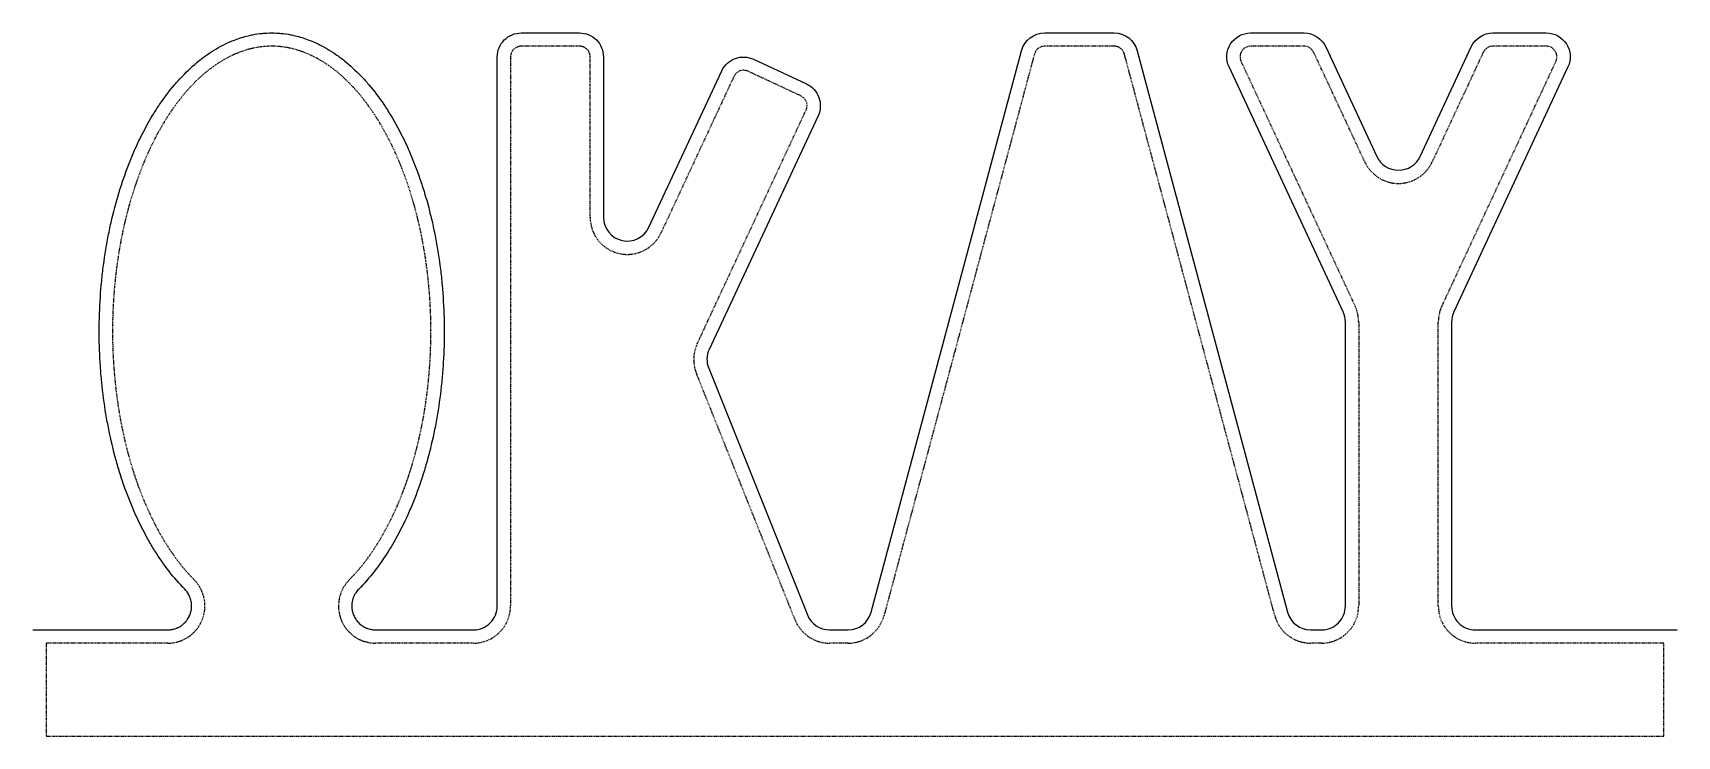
# Model space of a CAD drawing. Header units: millimetres. Extents: x -3 to 307, y 0 to 132.
import ezdxf

# ---------------------------------------------------------------- set-up
doc = ezdxf.new("R2010")
doc.units = ezdxf.units.MM
doc.linetypes.add('DASHED', pattern=[0.2067, 0.1654, -0.0413])

msp = doc.modelspace()

# ---------------------------------------------------------------- linework, layer by layer
at = {"color": 190, "linetype": 'DASHED', "lineweight": 25, "true_color": 0x8018ff}
for p, q in [((87.5, 127.9), (87.5, 24.5)), ((100.5, 129.9), (89.5, 129.9)), ((102.5, 97.7), (102.5, 127.9)), ((186.2, 128.42), (157.87, 22.69)), ((201.23, 129.9), (188.14, 129.9)), ((231.49, 22.69), (203.16, 128.42)), ((225.13, 127.05), (246.64, 80.92)), ((237.01, 129.9), (226.95, 129.9)), ((248.46, 108.1), (238.83, 128.75)), ((270.77, 128.75), (261.14, 108.1)), ((262.96, 80.92), (284.47, 127.05)), ((282.65, 129.9), (272.59, 129.9)), ((129.59, 124.22), (115.84, 94.74)), ((142.22, 120.54), (132.25, 125.19)), ((122.67, 73.88), (143.18, 117.88)), ((247.3, 77.96), (247.3, 24.5)), ((262.3, 24.5), (262.3, 77.96)), ((141.11, 21.9), (122.51, 68.32)), ((22.92, 17.5), (0, 17.5)), ((0, 17.5), (0, 0)), ((80.5, 17.5), (62.08, 17.5)), ((151.11, 17.5), (147.61, 17.5)), ((240.3, 17.5), (238.25, 17.5)), ((304.8, 17.5), (269.3, 17.5)), ((304.8, 0), (304.8, 17.5)), ((0, 0), (304.8, 0))]:
    msp.add_line(p, q, dxfattribs=at)
msp.add_line((-2.5, 20), (22.92, 20))
msp.add_lwpolyline([(62.08, 20), (80.5, 20, 0.414214), (85, 24.5), (85, 127.9, -0.414214), (89.5, 132.4), (100.5, 132.4, -0.414214), (105, 127.9), (105, 97.7, 0.802585), (113.58, 95.8), (127.32, 125.28, -0.414214), (133.3, 127.45), (143.27, 122.8, -0.414214), (145.45, 116.82), (124.93, 72.82, 0.20725), (124.83, 69.25), (143.43, 22.83, 0.306517), (147.61, 20), (151.11, 20, 0.339454), (155.46, 23.34), (183.79, 129.06, -0.339454), (188.14, 132.4), (201.23, 132.4, -0.339454), (205.58, 129.06), (233.91, 23.34, 0.339454), (238.25, 20), (240.3, 20, 0.414214), (244.8, 24.5), (244.8, 77.96, 0.109518), (244.38, 79.87), (222.87, 126, -0.548619), (226.95, 132.4), (237.01, 132.4, -0.291473), (241.09, 129.8), (250.72, 109.15, 0.63707), (258.88, 109.15), (268.51, 129.8, -0.291473), (272.59, 132.4), (282.65, 132.4, -0.548619), (286.73, 126), (265.22, 79.87, 0.109518), (264.8, 77.96), (264.8, 24.5, 0.414214), (269.3, 20), (307.3, 20)], format="xyb")
for centre, radius, start, end in [((89.5, 127.9), 2, 90, 180), ((100.5, 127.9), 2, 0, 90), ((188.14, 127.9), 2, 90, 165), ((201.23, 127.9), 2, 15, 90), ((226.95, 127.9), 2, 90, 205), ((237.01, 127.9), 2, 25, 90), ((272.59, 127.9), 2, 90, 155), ((282.65, 127.9), 2, 335, 90), ((131.4, 123.37), 2, 65, 155), ((141.37, 118.72), 2, 335, 65), ((254.8, 111.06), 7, 205, 335), ((109.5, 97.7), 7, 180, 335), ((240.3, 77.96), 7, 0, 25), ((269.3, 77.96), 7, 155, 180), ((129.01, 70.92), 7, 155, 201.8352), ((80.5, 24.5), 7, 270, 0), ((147.61, 24.5), 7, 201.8352, 270), ((151.11, 24.5), 7, 270, 345), ((238.25, 24.5), 7, 195, 270), ((240.3, 24.5), 7, 270, 0), ((269.3, 24.5), 7, 180, 270)]:
    msp.add_arc(centre, radius, start, end, dxfattribs=at)
for points, knots in [([(26.11, 27.67), (25.09, 28.7), (23.12, 30.94), (20.85, 34.2), (18.74, 37.77), (17.19, 40.85), (15.44, 44.96), (14.2, 48.44), (12.86, 52.98), (11.97, 56.76), (11.07, 61.62), (10.54, 65.61), (10.12, 70.65), (9.97, 74.73), (10.03, 79.83), (10.27, 83.9), (10.8, 88.91), (11.42, 92.86), (12.42, 97.66), (13.4, 101.37), (14.84, 105.83), (16.15, 109.22), (17.99, 113.21), (19.61, 116.19), (21.8, 119.61), (23.67, 122.09), (26.16, 124.85), (28.24, 126.77), (30.95, 128.8), (33.19, 130.11), (35.76, 131.22), (37.5, 131.76), (39.26, 132.14), (40.44, 132.3), (41.91, 132.41), (43.09, 132.41), (44.56, 132.3), (45.74, 132.14), (47.5, 131.76), (49.24, 131.22), (51.81, 130.11), (54.05, 128.8), (56.76, 126.77), (58.84, 124.85), (61.33, 122.09), (63.2, 119.61), (65.39, 116.19), (67.01, 113.21), (68.85, 109.22), (70.16, 105.83), (71.6, 101.37), (72.58, 97.66), (73.58, 92.86), (74.2, 88.91), (74.73, 83.9), (74.97, 79.83), (75.03, 74.73), (74.88, 70.65), (74.46, 65.61), (73.93, 61.62), (73.03, 56.76), (72.14, 52.98), (70.8, 48.44), (69.56, 44.96), (67.81, 40.85), (66.26, 37.77), (64.15, 34.2), (61.88, 30.94), (59.91, 28.7), (58.89, 27.67)], [-5.75472, -5.75472, -5.75472, -5.75472, -5.645839, -5.536959, -5.482519, -5.373639, -5.319199, -5.210318, -5.155878, -5.046998, -4.992558, -4.883677, -4.829237, -4.720357, -4.665917, -4.557036, -4.502596, -4.393716, -4.339276, -4.230396, -4.175955, -4.067075, -4.012635, -3.903755, -3.849315, -3.740434, -3.685994, -3.577114, -3.522674, -3.413793, -3.359353, -3.277693, -3.250473, -3.196033, -3.168813, -3.114373, -3.087153, -3.032712, -3.005492, -2.923832, -2.869392, -2.760512, -2.706071, -2.597191, -2.542751, -2.433871, -2.379431, -2.27055, -2.21611, -2.10723, -2.05279, -1.943909, -1.889469, -1.780589, -1.726149, -1.617269, -1.562828, -1.453948, -1.399508, -1.290628, -1.236187, -1.127307, -1.072867, -0.963987, -0.909547, -0.800666, -0.746226, -0.637346, -0.528466, -0.528466, -0.528466, -0.528466]), ([(22.92, 20), (23.06, 20), (23.36, 20.01), (23.72, 20.07), (24.08, 20.15), (24.36, 20.23), (24.7, 20.37), (24.97, 20.49), (25.29, 20.67), (25.53, 20.83), (25.79, 21.04), (25.96, 21.18), (26.12, 21.34), (26.22, 21.44), (26.37, 21.61), (26.5, 21.78), (26.7, 22.05), (26.85, 22.3), (27.01, 22.63), (27.13, 22.9), (27.24, 23.25), (27.32, 23.53), (27.38, 23.9), (27.41, 24.19), (27.42, 24.56), (27.41, 24.85), (27.36, 25.22), (27.31, 25.5), (27.21, 25.86), (27.11, 26.14), (26.97, 26.47), (26.83, 26.73), (26.63, 27.05), (26.41, 27.34), (26.22, 27.56), (26.11, 27.67)], [0, 0, 0, 0, 0.068771, 0.137543, 0.171929, 0.2407, 0.275086, 0.343857, 0.378243, 0.447015, 0.4814, 0.532979, 0.550172, 0.584558, 0.601751, 0.653329, 0.687715, 0.756486, 0.790872, 0.859644, 0.894029, 0.962801, 0.997187, 1.065958, 1.100344, 1.169115, 1.203501, 1.272273, 1.306658, 1.37543, 1.409816, 1.478587, 1.512973, 1.581744, 1.650516, 1.650516, 1.650516, 1.650516]), ([(58.89, 27.67), (58.68, 27.46), (58.38, 27.09), (58.12, 26.64), (57.99, 26.38), (57.93, 26.24), (57.85, 26.04), (57.78, 25.83), (57.69, 25.51), (57.64, 25.22), (57.6, 24.89), (57.59, 24.67), (57.58, 24.45), (57.59, 24.3), (57.6, 24.08), (57.63, 23.86), (57.68, 23.54), (57.76, 23.25), (57.87, 22.91), (57.99, 22.63), (58.15, 22.31), (58.3, 22.05), (58.51, 21.75), (58.7, 21.53), (58.95, 21.26), (59.17, 21.06), (59.46, 20.84), (59.71, 20.67), (60.03, 20.49), (60.29, 20.37), (60.64, 20.23), (60.92, 20.15), (61.28, 20.07), (61.64, 20.01), (61.94, 20), (62.08, 20)], [0, 0, 0, 0, 0.137543, 0.223507, 0.2407, 0.275086, 0.292279, 0.343857, 0.378243, 0.447015, 0.4814, 0.532979, 0.550172, 0.584558, 0.601751, 0.653329, 0.687715, 0.756486, 0.790872, 0.859644, 0.894029, 0.962801, 0.997187, 1.065958, 1.100344, 1.169115, 1.203501, 1.272273, 1.306658, 1.37543, 1.409816, 1.478587, 1.512973, 1.581744, 1.650516, 1.650516, 1.650516, 1.650516])]:
    msp.add_open_spline(points, degree=3, knots=knots)
for points, knots in [([(57.11, 29.43), (57.96, 30.28), (58.78, 31.21), (59.59, 32.21), (61.54, 34.65), (63.35, 37.53), (64.94, 40.75), (68.18, 47.28), (70.53, 55.27), (71.67, 63.78), (72.45, 69.57), (72.68, 75.59), (72.35, 81.51), (71.9, 89.48), (70.42, 97.25), (68.08, 104.07), (66.72, 108.04), (65.07, 111.68), (63.2, 114.88), (61.05, 118.56), (58.62, 121.64), (56.03, 124.02), (53.06, 126.74), (49.9, 128.52), (46.75, 129.34), (43.12, 130.3), (39.47, 130.04), (35.86, 128.53), (33.91, 127.72), (31.97, 126.54), (30.09, 124.99), (28.08, 123.33), (26.15, 121.25), (24.35, 118.79), (22.43, 116.16), (20.67, 113.1), (19.13, 109.69), (17.49, 106.05), (16.11, 102.01), (15.05, 97.73), (13.92, 93.14), (13.14, 88.26), (12.77, 83.29), (12.36, 77.98), (12.42, 72.55), (12.93, 67.26), (13.47, 61.6), (14.53, 56.09), (16.05, 51.03), (17.68, 45.61), (19.83, 40.7), (22.35, 36.59), (24.05, 33.82), (25.92, 31.41), (27.89, 29.43)], [-5.75472, -5.75472, -5.75472, -5.75472, -5.657371, -5.657371, -5.657371, -5.420634, -5.420634, -5.420634, -4.941306, -4.941306, -4.941306, -4.615178, -4.615178, -4.615178, -4.17675, -4.17675, -4.17675, -3.921809, -3.921809, -3.921809, -3.628895, -3.628895, -3.628895, -3.292353, -3.292353, -3.292353, -2.905685, -2.905685, -2.905685, -2.696248, -2.696248, -2.696248, -2.472106, -2.472106, -2.472106, -2.232224, -2.232224, -2.232224, -1.975499, -1.975499, -1.975499, -1.700748, -1.700748, -1.700748, -1.406704, -1.406704, -1.406704, -1.092014, -1.092014, -1.092014, -0.755226, -0.755226, -0.755226, -0.528466, -0.528466, -0.528466, -0.528466]), ([(22.92, 17.5), (23.83, 17.5), (24.73, 17.68), (26.42, 18.37), (27.18, 18.88), (28.48, 20.16), (29, 20.92), (29.71, 22.6), (29.9, 23.5), (29.93, 25.32), (29.76, 26.22), (29.25, 27.51), (29.04, 27.93), (28.52, 28.72), (28.22, 29.09), (27.89, 29.43)], [0, 0, 0, 0, 0.273451, 0.273451, 0.546902, 0.546902, 0.820353, 0.820353, 1.093805, 1.093805, 1.367256, 1.367256, 1.508886, 1.508886, 1.650516, 1.650516, 1.650516, 1.650516]), ([(57.11, 29.43), (56.47, 28.78), (55.96, 28.01), (55.27, 26.33), (55.09, 25.42), (55.08, 23.6), (55.26, 22.7), (55.95, 21.01), (56.45, 20.24), (57.73, 18.94), (58.49, 18.42), (59.76, 17.88), (60.22, 17.74), (61.14, 17.55), (61.61, 17.5), (62.08, 17.5)], [0, 0, 0, 0, 0.273451, 0.273451, 0.546902, 0.546902, 0.820353, 0.820353, 1.093805, 1.093805, 1.367256, 1.367256, 1.508886, 1.508886, 1.650516, 1.650516, 1.650516, 1.650516])]:
    msp.add_open_spline(points, degree=3, knots=knots, dxfattribs=at)

doc.saveas('drawing.dxf')
